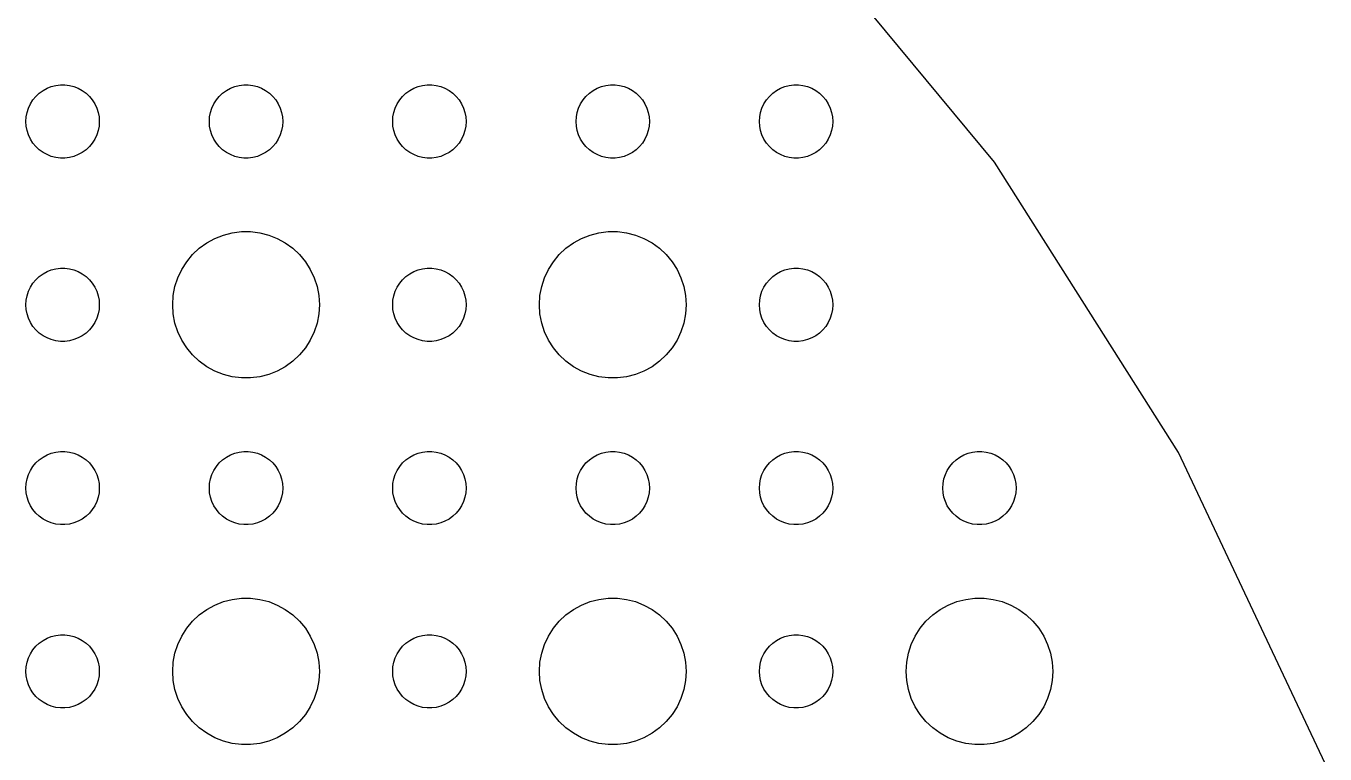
# Model space of a CAD drawing. Header units: metres. Extents: x -112 to 112, y -112 to 112.
# Drawn here: x 51 to 104.1, y 41.6 to 71.4 of the extents above; entities that cross this region are included whole.
import ezdxf

# ---------------------------------------------------------------- set-up
doc = ezdxf.new("R2010")
doc.units = ezdxf.units.M

msp = doc.modelspace()

# ---------------------------------------------------------------- linework, layer by layer
for p, q in [((90.6099, 65.8319), (81.6445, 76.6693)), ((51.4065, 68.5268), (51.5439, 68.6558)), ((51.5439, 68.6558), (51.6963, 68.7665)), ((51.6963, 68.7665), (51.8613, 68.8572)), ((51.8613, 68.8572), (52.0365, 68.9266)), ((52.0365, 68.9266), (52.2189, 68.9734)), ((52.2189, 68.9734), (52.4058, 68.997)), ((52.4058, 68.997), (52.5942, 68.997)), ((52.5942, 68.997), (52.7811, 68.9734)), ((52.7811, 68.9734), (52.9635, 68.9266)), ((52.9635, 68.9266), (53.1387, 68.8572)), ((53.1387, 68.8572), (53.3037, 68.7665)), ((53.3037, 68.7665), (53.4561, 68.6558)), ((53.4561, 68.6558), (53.5934, 68.5268)), ((58.9065, 68.5268), (59.0439, 68.6558)), ((59.0439, 68.6558), (59.1963, 68.7665)), ((59.1963, 68.7665), (59.3613, 68.8572)), ((59.3613, 68.8572), (59.5365, 68.9266)), ((59.5365, 68.9266), (59.7189, 68.9734)), ((59.7189, 68.9734), (59.9058, 68.997)), ((59.9058, 68.997), (60.0942, 68.997)), ((60.0942, 68.997), (60.2811, 68.9734)), ((60.2811, 68.9734), (60.4635, 68.9266)), ((60.4635, 68.9266), (60.6387, 68.8572)), ((60.6387, 68.8572), (60.8037, 68.7665)), ((60.8037, 68.7665), (60.9561, 68.6558)), ((60.9561, 68.6558), (61.0934, 68.5268)), ((66.4065, 68.5268), (66.5439, 68.6558)), ((66.5439, 68.6558), (66.6963, 68.7665)), ((66.6963, 68.7665), (66.8613, 68.8572)), ((66.8613, 68.8572), (67.0365, 68.9266)), ((67.0365, 68.9266), (67.2189, 68.9734)), ((67.2189, 68.9734), (67.4058, 68.997)), ((67.4058, 68.997), (67.5942, 68.997)), ((67.5942, 68.997), (67.7811, 68.9734)), ((67.7811, 68.9734), (67.9635, 68.9266)), ((67.9635, 68.9266), (68.1387, 68.8572)), ((68.1387, 68.8572), (68.3037, 68.7665)), ((68.3037, 68.7665), (68.4561, 68.6558)), ((68.4561, 68.6558), (68.5934, 68.5268)), ((73.9065, 68.5268), (74.0439, 68.6558)), ((74.0439, 68.6558), (74.1963, 68.7665)), ((74.1963, 68.7665), (74.3613, 68.8572)), ((74.3613, 68.8572), (74.5365, 68.9266)), ((74.5365, 68.9266), (74.7189, 68.9734)), ((74.7189, 68.9734), (74.9058, 68.997)), ((74.9058, 68.997), (75.0942, 68.997)), ((75.0942, 68.997), (75.2811, 68.9734)), ((75.2811, 68.9734), (75.4635, 68.9266)), ((75.4635, 68.9266), (75.6387, 68.8572)), ((75.6387, 68.8572), (75.8037, 68.7665)), ((75.8037, 68.7665), (75.9561, 68.6558)), ((75.9561, 68.6558), (76.0934, 68.5268)), ((81.4065, 68.5268), (81.5439, 68.6558)), ((81.5439, 68.6558), (81.6963, 68.7665)), ((81.6963, 68.7665), (81.8613, 68.8572)), ((81.8613, 68.8572), (82.0365, 68.9266)), ((82.0365, 68.9266), (82.2189, 68.9734)), ((82.2189, 68.9734), (82.4058, 68.997)), ((82.4058, 68.997), (82.5942, 68.997)), ((82.5942, 68.997), (82.7811, 68.9734)), ((82.7811, 68.9734), (82.9635, 68.9266)), ((82.9635, 68.9266), (83.1387, 68.8572)), ((83.1387, 68.8572), (83.3037, 68.7665)), ((83.3037, 68.7665), (83.4561, 68.6558)), ((83.4561, 68.6558), (83.5934, 68.5268)), ((51.0471, 67.873), (51.1053, 68.0522)), ((51.1053, 68.0522), (51.1855, 68.2226)), ((51.1855, 68.2226), (51.2865, 68.3817)), ((51.2865, 68.3817), (51.4065, 68.5268)), ((53.5934, 68.5268), (53.7135, 68.3817)), ((53.7135, 68.3817), (53.8145, 68.2226)), ((53.8145, 68.2226), (53.8947, 68.0522)), ((53.8947, 68.0522), (53.9529, 67.873)), ((58.5471, 67.873), (58.6053, 68.0522)), ((58.6053, 68.0522), (58.6855, 68.2226)), ((58.6855, 68.2226), (58.7865, 68.3817)), ((58.7865, 68.3817), (58.9065, 68.5268)), ((61.0934, 68.5268), (61.2135, 68.3817)), ((61.2135, 68.3817), (61.3145, 68.2226)), ((61.3145, 68.2226), (61.3947, 68.0522)), ((61.3947, 68.0522), (61.4529, 67.873)), ((66.0471, 67.873), (66.1053, 68.0522)), ((66.1053, 68.0522), (66.1855, 68.2226)), ((66.1855, 68.2226), (66.2865, 68.3817)), ((66.2865, 68.3817), (66.4065, 68.5268)), ((68.5934, 68.5268), (68.7135, 68.3817)), ((68.7135, 68.3817), (68.8145, 68.2226)), ((68.8145, 68.2226), (68.8947, 68.0522)), ((68.8947, 68.0522), (68.9529, 67.873)), ((73.5471, 67.873), (73.6053, 68.0522)), ((73.6053, 68.0522), (73.6855, 68.2226)), ((73.6855, 68.2226), (73.7865, 68.3817)), ((73.7865, 68.3817), (73.9065, 68.5268)), ((76.0934, 68.5268), (76.2135, 68.3817)), ((76.2135, 68.3817), (76.3145, 68.2226)), ((76.3145, 68.2226), (76.3947, 68.0522)), ((76.3947, 68.0522), (76.4529, 67.873)), ((81.0471, 67.873), (81.1053, 68.0522)), ((81.1053, 68.0522), (81.1855, 68.2226)), ((81.1855, 68.2226), (81.2865, 68.3817)), ((81.2865, 68.3817), (81.4065, 68.5268)), ((83.5934, 68.5268), (83.7135, 68.3817)), ((83.7135, 68.3817), (83.8145, 68.2226)), ((83.8145, 68.2226), (83.8947, 68.0522)), ((83.8947, 68.0522), (83.9529, 67.873)), ((51, 67.5), (51.0118, 67.688)), ((51.0118, 67.312), (51, 67.5)), ((51.0118, 67.688), (51.0471, 67.873)), ((53.9529, 67.873), (53.9882, 67.688)), ((53.9882, 67.688), (54, 67.5)), ((54, 67.5), (53.9882, 67.312)), ((58.5, 67.5), (58.5118, 67.688)), ((58.5118, 67.312), (58.5, 67.5)), ((58.5118, 67.688), (58.5471, 67.873)), ((61.4529, 67.873), (61.4882, 67.688)), ((61.4882, 67.688), (61.5, 67.5)), ((61.5, 67.5), (61.4882, 67.312)), ((66, 67.5), (66.0118, 67.688)), ((66.0118, 67.312), (66, 67.5)), ((66.0118, 67.688), (66.0471, 67.873)), ((68.9529, 67.873), (68.9882, 67.688)), ((68.9882, 67.688), (69, 67.5)), ((69, 67.5), (68.9882, 67.312)), ((73.5, 67.5), (73.5118, 67.688)), ((73.5118, 67.312), (73.5, 67.5)), ((73.5118, 67.688), (73.5471, 67.873)), ((76.4529, 67.873), (76.4882, 67.688)), ((76.4882, 67.688), (76.5, 67.5)), ((76.5, 67.5), (76.4882, 67.312)), ((81, 67.5), (81.0118, 67.688)), ((81.0118, 67.312), (81, 67.5)), ((81.0118, 67.688), (81.0471, 67.873)), ((83.9529, 67.873), (83.9882, 67.688)), ((83.9882, 67.688), (84, 67.5)), ((84, 67.5), (83.9882, 67.312)), ((51.0471, 67.127), (51.0118, 67.312)), ((51.1053, 66.9478), (51.0471, 67.127)), ((53.9529, 67.127), (53.8947, 66.9478)), ((53.9882, 67.312), (53.9529, 67.127)), ((58.5471, 67.127), (58.5118, 67.312)), ((58.6053, 66.9478), (58.5471, 67.127)), ((61.4529, 67.127), (61.3947, 66.9478)), ((61.4882, 67.312), (61.4529, 67.127)), ((66.0471, 67.127), (66.0118, 67.312)), ((66.1053, 66.9478), (66.0471, 67.127)), ((68.9529, 67.127), (68.8947, 66.9478)), ((68.9882, 67.312), (68.9529, 67.127)), ((73.5471, 67.127), (73.5118, 67.312)), ((73.6053, 66.9478), (73.5471, 67.127)), ((76.4529, 67.127), (76.3947, 66.9478)), ((76.4882, 67.312), (76.4529, 67.127)), ((81.0471, 67.127), (81.0118, 67.312)), ((81.1053, 66.9478), (81.0471, 67.127)), ((83.9529, 67.127), (83.8947, 66.9478)), ((83.9882, 67.312), (83.9529, 67.127)), ((51.1855, 66.7774), (51.1053, 66.9478)), ((51.2865, 66.6183), (51.1855, 66.7774)), ((51.4065, 66.4732), (51.2865, 66.6183)), ((51.5439, 66.3442), (51.4065, 66.4732)), ((53.5934, 66.4732), (53.4561, 66.3442)), ((53.7135, 66.6183), (53.5934, 66.4732)), ((53.8145, 66.7774), (53.7135, 66.6183)), ((53.8947, 66.9478), (53.8145, 66.7774)), ((58.6855, 66.7774), (58.6053, 66.9478)), ((58.7865, 66.6183), (58.6855, 66.7774)), ((58.9065, 66.4732), (58.7865, 66.6183)), ((59.0439, 66.3442), (58.9065, 66.4732)), ((61.0934, 66.4732), (60.9561, 66.3442)), ((61.2135, 66.6183), (61.0934, 66.4732)), ((61.3145, 66.7774), (61.2135, 66.6183)), ((61.3947, 66.9478), (61.3145, 66.7774)), ((66.1855, 66.7774), (66.1053, 66.9478)), ((66.2865, 66.6183), (66.1855, 66.7774)), ((66.4065, 66.4732), (66.2865, 66.6183)), ((66.5439, 66.3442), (66.4065, 66.4732)), ((68.5934, 66.4732), (68.4561, 66.3442)), ((68.7135, 66.6183), (68.5934, 66.4732)), ((68.8145, 66.7774), (68.7135, 66.6183)), ((68.8947, 66.9478), (68.8145, 66.7774)), ((73.6855, 66.7774), (73.6053, 66.9478)), ((73.7865, 66.6183), (73.6855, 66.7774)), ((73.9065, 66.4732), (73.7865, 66.6183)), ((74.0439, 66.3442), (73.9065, 66.4732)), ((76.0934, 66.4732), (75.9561, 66.3442)), ((76.2135, 66.6183), (76.0934, 66.4732)), ((76.3145, 66.7774), (76.2135, 66.6183)), ((76.3947, 66.9478), (76.3145, 66.7774)), ((81.1855, 66.7774), (81.1053, 66.9478)), ((81.2865, 66.6183), (81.1855, 66.7774)), ((81.4065, 66.4732), (81.2865, 66.6183)), ((81.5439, 66.3442), (81.4065, 66.4732)), ((83.5934, 66.4732), (83.4561, 66.3442)), ((83.7135, 66.6183), (83.5934, 66.4732)), ((83.8145, 66.7774), (83.7135, 66.6183)), ((83.8947, 66.9478), (83.8145, 66.7774)), ((51.6963, 66.2335), (51.5439, 66.3442)), ((51.8613, 66.1428), (51.6963, 66.2335)), ((52.0365, 66.0734), (51.8613, 66.1428)), ((52.2189, 66.0266), (52.0365, 66.0734)), ((52.4058, 66.003), (52.2189, 66.0266)), ((52.5942, 66.003), (52.4058, 66.003)), ((52.7811, 66.0266), (52.5942, 66.003)), ((52.9635, 66.0734), (52.7811, 66.0266)), ((53.1387, 66.1428), (52.9635, 66.0734)), ((53.3037, 66.2335), (53.1387, 66.1428)), ((53.4561, 66.3442), (53.3037, 66.2335)), ((59.1963, 66.2335), (59.0439, 66.3442)), ((59.3613, 66.1428), (59.1963, 66.2335)), ((59.5365, 66.0734), (59.3613, 66.1428)), ((59.7189, 66.0266), (59.5365, 66.0734)), ((59.9058, 66.003), (59.7189, 66.0266)), ((60.0942, 66.003), (59.9058, 66.003)), ((60.2811, 66.0266), (60.0942, 66.003)), ((60.4635, 66.0734), (60.2811, 66.0266)), ((60.6387, 66.1428), (60.4635, 66.0734)), ((60.8037, 66.2335), (60.6387, 66.1428)), ((60.9561, 66.3442), (60.8037, 66.2335)), ((66.6963, 66.2335), (66.5439, 66.3442)), ((66.8613, 66.1428), (66.6963, 66.2335)), ((67.0365, 66.0734), (66.8613, 66.1428)), ((67.2189, 66.0266), (67.0365, 66.0734)), ((67.4058, 66.003), (67.2189, 66.0266)), ((67.5942, 66.003), (67.4058, 66.003)), ((67.7811, 66.0266), (67.5942, 66.003)), ((67.9635, 66.0734), (67.7811, 66.0266)), ((68.1387, 66.1428), (67.9635, 66.0734)), ((68.3037, 66.2335), (68.1387, 66.1428)), ((68.4561, 66.3442), (68.3037, 66.2335)), ((74.1963, 66.2335), (74.0439, 66.3442)), ((74.3613, 66.1428), (74.1963, 66.2335)), ((74.5365, 66.0734), (74.3613, 66.1428)), ((74.7189, 66.0266), (74.5365, 66.0734)), ((74.9058, 66.003), (74.7189, 66.0266)), ((75.0942, 66.003), (74.9058, 66.003)), ((75.2811, 66.0266), (75.0942, 66.003)), ((75.4635, 66.0734), (75.2811, 66.0266)), ((75.6387, 66.1428), (75.4635, 66.0734)), ((75.8037, 66.2335), (75.6387, 66.1428)), ((75.9561, 66.3442), (75.8037, 66.2335)), ((81.6963, 66.2335), (81.5439, 66.3442)), ((81.8613, 66.1428), (81.6963, 66.2335)), ((82.0365, 66.0734), (81.8613, 66.1428)), ((82.2189, 66.0266), (82.0365, 66.0734)), ((82.4058, 66.003), (82.2189, 66.0266)), ((82.5942, 66.003), (82.4058, 66.003)), ((82.7811, 66.0266), (82.5942, 66.003)), ((82.9635, 66.0734), (82.7811, 66.0266)), ((83.1387, 66.1428), (82.9635, 66.0734)), ((83.3037, 66.2335), (83.1387, 66.1428)), ((83.4561, 66.3442), (83.3037, 66.2335)), ((98.1463, 53.9564), (90.6099, 65.8319)), ((58.3925, 62.533), (58.7227, 62.7145)), ((58.7227, 62.7145), (59.0729, 62.8532)), ((59.0729, 62.8532), (59.4379, 62.9469)), ((59.4379, 62.9469), (59.8116, 62.9941)), ((59.8116, 62.9941), (60.1884, 62.9941)), ((60.1884, 62.9941), (60.5621, 62.9469)), ((60.5621, 62.9469), (60.927, 62.8532)), ((60.927, 62.8532), (61.2773, 62.7145)), ((61.2773, 62.7145), (61.6075, 62.533)), ((73.3925, 62.533), (73.7227, 62.7145)), ((73.7227, 62.7145), (74.073, 62.8532)), ((74.073, 62.8532), (74.4379, 62.9469)), ((74.4379, 62.9469), (74.8116, 62.9941)), ((74.8116, 62.9941), (75.1884, 62.9941)), ((75.1884, 62.9941), (75.5621, 62.9469)), ((75.5621, 62.9469), (75.927, 62.8532)), ((75.927, 62.8532), (76.2773, 62.7145)), ((76.2773, 62.7145), (76.6075, 62.533)), ((57.8131, 62.0536), (58.0877, 62.3115)), ((58.0877, 62.3115), (58.3925, 62.533)), ((61.6075, 62.533), (61.9123, 62.3115)), ((61.9123, 62.3115), (62.1869, 62.0536)), ((72.8131, 62.0536), (73.0877, 62.3115)), ((73.0877, 62.3115), (73.3925, 62.533)), ((76.6075, 62.533), (76.9123, 62.3115)), ((76.9123, 62.3115), (77.1869, 62.0536)), ((57.3711, 61.4453), (57.5729, 61.7634)), ((57.5729, 61.7634), (57.8131, 62.0536)), ((62.1869, 62.0536), (62.427, 61.7634)), ((62.427, 61.7634), (62.6289, 61.4453)), ((72.3711, 61.4453), (72.573, 61.7634)), ((72.573, 61.7634), (72.8131, 62.0536)), ((77.1869, 62.0536), (77.427, 61.7634)), ((77.427, 61.7634), (77.6289, 61.4453)), ((51.4065, 61.0268), (51.5439, 61.1558)), ((51.5439, 61.1558), (51.6963, 61.2665)), ((51.6963, 61.2665), (51.8613, 61.3572)), ((51.8613, 61.3572), (52.0365, 61.4266)), ((52.0365, 61.4266), (52.2189, 61.4734)), ((52.2189, 61.4734), (52.4058, 61.497)), ((52.4058, 61.497), (52.5942, 61.497)), ((52.5942, 61.497), (52.7811, 61.4734)), ((52.7811, 61.4734), (52.9635, 61.4266)), ((52.9635, 61.4266), (53.1387, 61.3572)), ((53.1387, 61.3572), (53.3037, 61.2665)), ((53.3037, 61.2665), (53.4561, 61.1558)), ((53.4561, 61.1558), (53.5934, 61.0268)), ((57.2107, 61.1044), (57.3711, 61.4453)), ((62.6289, 61.4453), (62.7893, 61.1044)), ((66.4065, 61.0268), (66.5439, 61.1558)), ((66.5439, 61.1558), (66.6963, 61.2665)), ((66.6963, 61.2665), (66.8613, 61.3572)), ((66.8613, 61.3572), (67.0365, 61.4266)), ((67.0365, 61.4266), (67.2189, 61.4734)), ((67.2189, 61.4734), (67.4058, 61.497)), ((67.4058, 61.497), (67.5942, 61.497)), ((67.5942, 61.497), (67.7811, 61.4734)), ((67.7811, 61.4734), (67.9635, 61.4266)), ((67.9635, 61.4266), (68.1387, 61.3572)), ((68.1387, 61.3572), (68.3037, 61.2665)), ((68.3037, 61.2665), (68.4561, 61.1558)), ((68.4561, 61.1558), (68.5934, 61.0268)), ((72.2107, 61.1044), (72.3711, 61.4453)), ((77.6289, 61.4453), (77.7893, 61.1044)), ((81.4065, 61.0268), (81.5439, 61.1558)), ((81.5439, 61.1558), (81.6963, 61.2665)), ((81.6963, 61.2665), (81.8613, 61.3572)), ((81.8613, 61.3572), (82.0365, 61.4266)), ((82.0365, 61.4266), (82.2189, 61.4734)), ((82.2189, 61.4734), (82.4058, 61.497)), ((82.4058, 61.497), (82.5942, 61.497)), ((82.5942, 61.497), (82.7811, 61.4734)), ((82.7811, 61.4734), (82.9635, 61.4266)), ((82.9635, 61.4266), (83.1387, 61.3572)), ((83.1387, 61.3572), (83.3037, 61.2665)), ((83.3037, 61.2665), (83.4561, 61.1558)), ((83.4561, 61.1558), (83.5934, 61.0268)), ((51.1053, 60.5522), (51.1855, 60.7226)), ((51.1855, 60.7226), (51.2865, 60.8817)), ((51.2865, 60.8817), (51.4065, 61.0268)), ((53.5934, 61.0268), (53.7135, 60.8817)), ((53.7135, 60.8817), (53.8145, 60.7226)), ((53.8145, 60.7226), (53.8947, 60.5522)), ((57.0237, 60.376), (57.0942, 60.7461)), ((57.0942, 60.7461), (57.2107, 61.1044)), ((62.7893, 61.1044), (62.9057, 60.7461)), ((62.9057, 60.7461), (62.9763, 60.376)), ((66.1053, 60.5522), (66.1855, 60.7226)), ((66.1855, 60.7226), (66.2865, 60.8817)), ((66.2865, 60.8817), (66.4065, 61.0268)), ((68.5934, 61.0268), (68.7135, 60.8817)), ((68.7135, 60.8817), (68.8145, 60.7226)), ((68.8145, 60.7226), (68.8947, 60.5522)), ((72.0237, 60.376), (72.0943, 60.7461)), ((72.0943, 60.7461), (72.2107, 61.1044)), ((77.7893, 61.1044), (77.9057, 60.7461)), ((77.9057, 60.7461), (77.9763, 60.376)), ((81.1053, 60.5522), (81.1855, 60.7226)), ((81.1855, 60.7226), (81.2865, 60.8817)), ((81.2865, 60.8817), (81.4065, 61.0268)), ((83.5934, 61.0268), (83.7135, 60.8817)), ((83.7135, 60.8817), (83.8145, 60.7226)), ((83.8145, 60.7226), (83.8947, 60.5522)), ((51, 60), (51.0118, 60.188)), ((51.0118, 60.188), (51.0471, 60.373)), ((51.0471, 60.373), (51.1053, 60.5522)), ((53.8947, 60.5522), (53.9529, 60.373)), ((53.9529, 60.373), (53.9882, 60.188)), ((53.9882, 60.188), (54, 60)), ((57, 60), (57.0237, 60.376)), ((62.9763, 60.376), (63, 60)), ((66, 60), (66.0118, 60.188)), ((66.0118, 60.188), (66.0471, 60.373)), ((66.0471, 60.373), (66.1053, 60.5522)), ((68.8947, 60.5522), (68.9529, 60.373)), ((68.9529, 60.373), (68.9882, 60.188)), ((68.9882, 60.188), (69, 60)), ((72, 60), (72.0237, 60.376)), ((77.9763, 60.376), (78, 60)), ((81, 60), (81.0118, 60.188)), ((81.0118, 60.188), (81.0471, 60.373)), ((81.0471, 60.373), (81.1053, 60.5522)), ((83.8947, 60.5522), (83.9529, 60.373)), ((83.9529, 60.373), (83.9882, 60.188)), ((83.9882, 60.188), (84, 60)), ((51.0118, 59.812), (51, 60)), ((51.0471, 59.627), (51.0118, 59.812)), ((51.1053, 59.4478), (51.0471, 59.627)), ((53.9529, 59.627), (53.8947, 59.4478)), ((53.9882, 59.812), (53.9529, 59.627)), ((54, 60), (53.9882, 59.812)), ((57.0237, 59.624), (57, 60)), ((57.0942, 59.2539), (57.0237, 59.624)), ((62.9763, 59.624), (62.9057, 59.2539)), ((63, 60), (62.9763, 59.624)), ((66.0118, 59.812), (66, 60)), ((66.0471, 59.627), (66.0118, 59.812)), ((66.1053, 59.4478), (66.0471, 59.627)), ((68.9529, 59.627), (68.8947, 59.4478)), ((68.9882, 59.812), (68.9529, 59.627)), ((69, 60), (68.9882, 59.812)), ((72.0237, 59.624), (72, 60)), ((72.0943, 59.2539), (72.0237, 59.624)), ((77.9763, 59.624), (77.9057, 59.2539)), ((78, 60), (77.9763, 59.624)), ((81.0118, 59.812), (81, 60)), ((81.0471, 59.627), (81.0118, 59.812)), ((81.1053, 59.4478), (81.0471, 59.627)), ((83.9529, 59.627), (83.8947, 59.4478)), ((83.9882, 59.812), (83.9529, 59.627)), ((84, 60), (83.9882, 59.812)), ((51.1855, 59.2774), (51.1053, 59.4478)), ((51.2865, 59.1183), (51.1855, 59.2774)), ((51.4065, 58.9732), (51.2865, 59.1183)), ((53.7135, 59.1183), (53.5934, 58.9732)), ((53.8145, 59.2774), (53.7135, 59.1183)), ((53.8947, 59.4478), (53.8145, 59.2774)), ((57.2107, 58.8956), (57.0942, 59.2539)), ((62.9057, 59.2539), (62.7893, 58.8956)), ((66.1855, 59.2774), (66.1053, 59.4478)), ((66.2865, 59.1183), (66.1855, 59.2774)), ((66.4065, 58.9732), (66.2865, 59.1183)), ((68.7135, 59.1183), (68.5934, 58.9732)), ((68.8145, 59.2774), (68.7135, 59.1183)), ((68.8947, 59.4478), (68.8145, 59.2774)), ((72.2107, 58.8956), (72.0943, 59.2539)), ((77.9057, 59.2539), (77.7893, 58.8956)), ((81.1855, 59.2774), (81.1053, 59.4478)), ((81.2865, 59.1183), (81.1855, 59.2774)), ((81.4065, 58.9732), (81.2865, 59.1183)), ((83.7135, 59.1183), (83.5934, 58.9732)), ((83.8145, 59.2774), (83.7135, 59.1183)), ((83.8947, 59.4478), (83.8145, 59.2774)), ((51.5439, 58.8442), (51.4065, 58.9732)), ((51.6963, 58.7335), (51.5439, 58.8442)), ((51.8613, 58.6428), (51.6963, 58.7335)), ((52.0365, 58.5734), (51.8613, 58.6428)), ((52.2189, 58.5266), (52.0365, 58.5734)), ((52.4058, 58.503), (52.2189, 58.5266)), ((52.5942, 58.503), (52.4058, 58.503)), ((52.7811, 58.5266), (52.5942, 58.503)), ((52.9635, 58.5734), (52.7811, 58.5266)), ((53.1387, 58.6428), (52.9635, 58.5734)), ((53.3037, 58.7335), (53.1387, 58.6428)), ((53.4561, 58.8442), (53.3037, 58.7335)), ((53.5934, 58.9732), (53.4561, 58.8442)), ((57.3711, 58.5547), (57.2107, 58.8956)), ((57.5729, 58.2366), (57.3711, 58.5547)), ((62.6289, 58.5547), (62.427, 58.2366)), ((62.7893, 58.8956), (62.6289, 58.5547)), ((66.5439, 58.8442), (66.4065, 58.9732)), ((66.6963, 58.7335), (66.5439, 58.8442)), ((66.8613, 58.6428), (66.6963, 58.7335)), ((67.0365, 58.5734), (66.8613, 58.6428)), ((67.2189, 58.5266), (67.0365, 58.5734)), ((67.4058, 58.503), (67.2189, 58.5266)), ((67.5942, 58.503), (67.4058, 58.503)), ((67.7811, 58.5266), (67.5942, 58.503)), ((67.9635, 58.5734), (67.7811, 58.5266)), ((68.1387, 58.6428), (67.9635, 58.5734)), ((68.3037, 58.7335), (68.1387, 58.6428)), ((68.4561, 58.8442), (68.3037, 58.7335)), ((68.5934, 58.9732), (68.4561, 58.8442)), ((72.3711, 58.5547), (72.2107, 58.8956)), ((72.573, 58.2366), (72.3711, 58.5547)), ((77.6289, 58.5547), (77.427, 58.2366)), ((77.7893, 58.8956), (77.6289, 58.5547)), ((81.5439, 58.8442), (81.4065, 58.9732)), ((81.6963, 58.7335), (81.5439, 58.8442)), ((81.8613, 58.6428), (81.6963, 58.7335)), ((82.0365, 58.5734), (81.8613, 58.6428)), ((82.2189, 58.5266), (82.0365, 58.5734)), ((82.4058, 58.503), (82.2189, 58.5266)), ((82.5942, 58.503), (82.4058, 58.503)), ((82.7811, 58.5266), (82.5942, 58.503)), ((82.9635, 58.5734), (82.7811, 58.5266)), ((83.1387, 58.6428), (82.9635, 58.5734)), ((83.3037, 58.7335), (83.1387, 58.6428)), ((83.4561, 58.8442), (83.3037, 58.7335)), ((83.5934, 58.9732), (83.4561, 58.8442)), ((57.8131, 57.9464), (57.5729, 58.2366)), ((58.0877, 57.6885), (57.8131, 57.9464)), ((62.1869, 57.9464), (61.9123, 57.6885)), ((62.427, 58.2366), (62.1869, 57.9464)), ((72.8131, 57.9464), (72.573, 58.2366)), ((73.0877, 57.6885), (72.8131, 57.9464)), ((77.1869, 57.9464), (76.9123, 57.6885)), ((77.427, 58.2366), (77.1869, 57.9464)), ((58.3925, 57.467), (58.0877, 57.6885)), ((58.7227, 57.2855), (58.3925, 57.467)), ((61.6075, 57.467), (61.2773, 57.2855)), ((61.9123, 57.6885), (61.6075, 57.467)), ((73.3925, 57.467), (73.0877, 57.6885)), ((73.7227, 57.2855), (73.3925, 57.467)), ((76.6075, 57.467), (76.2773, 57.2855)), ((76.9123, 57.6885), (76.6075, 57.467)), ((59.0729, 57.1468), (58.7227, 57.2855)), ((59.4379, 57.0531), (59.0729, 57.1468)), ((59.8116, 57.0059), (59.4379, 57.0531)), ((60.1884, 57.0059), (59.8116, 57.0059)), ((60.5621, 57.0531), (60.1884, 57.0059)), ((60.927, 57.1468), (60.5621, 57.0531)), ((61.2773, 57.2855), (60.927, 57.1468)), ((74.073, 57.1468), (73.7227, 57.2855)), ((74.4379, 57.0531), (74.073, 57.1468)), ((74.8116, 57.0059), (74.4379, 57.0531)), ((75.1884, 57.0059), (74.8116, 57.0059)), ((75.5621, 57.0531), (75.1884, 57.0059)), ((75.927, 57.1468), (75.5621, 57.0531)), ((76.2773, 57.2855), (75.927, 57.1468)), ((51.5439, 53.6558), (51.6963, 53.7665)), ((51.6963, 53.7665), (51.8613, 53.8572)), ((51.8613, 53.8572), (52.0365, 53.9266)), ((52.0365, 53.9266), (52.2189, 53.9734)), ((52.2189, 53.9734), (52.4058, 53.997)), ((52.4058, 53.997), (52.5942, 53.997)), ((52.5942, 53.997), (52.7811, 53.9734)), ((52.7811, 53.9734), (52.9635, 53.9266)), ((52.9635, 53.9266), (53.1387, 53.8572)), ((53.1387, 53.8572), (53.3037, 53.7665)), ((53.3037, 53.7665), (53.4561, 53.6558)), ((59.0439, 53.6558), (59.1963, 53.7665)), ((59.1963, 53.7665), (59.3613, 53.8572)), ((59.3613, 53.8572), (59.5365, 53.9266)), ((59.5365, 53.9266), (59.7189, 53.9734)), ((59.7189, 53.9734), (59.9058, 53.997)), ((59.9058, 53.997), (60.0942, 53.997)), ((60.0942, 53.997), (60.2811, 53.9734)), ((60.2811, 53.9734), (60.4635, 53.9266)), ((60.4635, 53.9266), (60.6387, 53.8572)), ((60.6387, 53.8572), (60.8037, 53.7665)), ((60.8037, 53.7665), (60.9561, 53.6558)), ((66.5439, 53.6558), (66.6963, 53.7665)), ((66.6963, 53.7665), (66.8613, 53.8572)), ((66.8613, 53.8572), (67.0365, 53.9266)), ((67.0365, 53.9266), (67.2189, 53.9734)), ((67.2189, 53.9734), (67.4058, 53.997)), ((67.4058, 53.997), (67.5942, 53.997)), ((67.5942, 53.997), (67.7811, 53.9734)), ((67.7811, 53.9734), (67.9635, 53.9266)), ((67.9635, 53.9266), (68.1387, 53.8572)), ((68.1387, 53.8572), (68.3037, 53.7665)), ((68.3037, 53.7665), (68.4561, 53.6558)), ((74.0439, 53.6558), (74.1963, 53.7665)), ((74.1963, 53.7665), (74.3613, 53.8572)), ((74.3613, 53.8572), (74.5365, 53.9266)), ((74.5365, 53.9266), (74.7189, 53.9734)), ((74.7189, 53.9734), (74.9058, 53.997)), ((74.9058, 53.997), (75.0942, 53.997)), ((75.0942, 53.997), (75.2811, 53.9734)), ((75.2811, 53.9734), (75.4635, 53.9266)), ((75.4635, 53.9266), (75.6387, 53.8572)), ((75.6387, 53.8572), (75.8037, 53.7665)), ((75.8037, 53.7665), (75.9561, 53.6558)), ((81.5439, 53.6558), (81.6963, 53.7665)), ((81.6963, 53.7665), (81.8613, 53.8572)), ((81.8613, 53.8572), (82.0365, 53.9266)), ((82.0365, 53.9266), (82.2189, 53.9734)), ((82.2189, 53.9734), (82.4058, 53.997)), ((82.4058, 53.997), (82.5942, 53.997)), ((82.5942, 53.997), (82.7811, 53.9734)), ((82.7811, 53.9734), (82.9635, 53.9266)), ((82.9635, 53.9266), (83.1387, 53.8572)), ((83.1387, 53.8572), (83.3037, 53.7665)), ((83.3037, 53.7665), (83.4561, 53.6558)), ((89.0439, 53.6558), (89.1963, 53.7665)), ((89.1963, 53.7665), (89.3613, 53.8572)), ((89.3613, 53.8572), (89.5365, 53.9266)), ((89.5365, 53.9266), (89.7189, 53.9734)), ((89.7189, 53.9734), (89.9058, 53.997)), ((89.9058, 53.997), (90.0942, 53.997)), ((90.0942, 53.997), (90.2811, 53.9734)), ((90.2811, 53.9734), (90.4635, 53.9266)), ((90.4635, 53.9266), (90.6387, 53.8572)), ((90.6387, 53.8572), (90.8037, 53.7665)), ((90.8037, 53.7665), (90.9561, 53.6558)), ((104.135, 41.2299), (98.1463, 53.9564)), ((51.1053, 53.0522), (51.1855, 53.2226)), ((51.1855, 53.2226), (51.2865, 53.3817)), ((51.2865, 53.3817), (51.4065, 53.5268)), ((51.4065, 53.5268), (51.5439, 53.6558)), ((53.4561, 53.6558), (53.5934, 53.5268)), ((53.5934, 53.5268), (53.7135, 53.3817)), ((53.7135, 53.3817), (53.8145, 53.2226)), ((53.8145, 53.2226), (53.8947, 53.0522)), ((58.6053, 53.0522), (58.6855, 53.2226)), ((58.6855, 53.2226), (58.7865, 53.3817)), ((58.7865, 53.3817), (58.9065, 53.5268)), ((58.9065, 53.5268), (59.0439, 53.6558)), ((60.9561, 53.6558), (61.0934, 53.5268)), ((61.0934, 53.5268), (61.2135, 53.3817)), ((61.2135, 53.3817), (61.3145, 53.2226)), ((61.3145, 53.2226), (61.3947, 53.0522)), ((66.1053, 53.0522), (66.1855, 53.2226)), ((66.1855, 53.2226), (66.2865, 53.3817)), ((66.2865, 53.3817), (66.4065, 53.5268)), ((66.4065, 53.5268), (66.5439, 53.6558)), ((68.4561, 53.6558), (68.5934, 53.5268)), ((68.5934, 53.5268), (68.7135, 53.3817)), ((68.7135, 53.3817), (68.8145, 53.2226)), ((68.8145, 53.2226), (68.8947, 53.0522)), ((73.6053, 53.0522), (73.6855, 53.2226)), ((73.6855, 53.2226), (73.7865, 53.3817)), ((73.7865, 53.3817), (73.9065, 53.5268)), ((73.9065, 53.5268), (74.0439, 53.6558)), ((75.9561, 53.6558), (76.0934, 53.5268)), ((76.0934, 53.5268), (76.2135, 53.3817)), ((76.2135, 53.3817), (76.3145, 53.2226)), ((76.3145, 53.2226), (76.3947, 53.0522)), ((81.1053, 53.0522), (81.1855, 53.2226)), ((81.1855, 53.2226), (81.2865, 53.3817)), ((81.2865, 53.3817), (81.4065, 53.5268)), ((81.4065, 53.5268), (81.5439, 53.6558)), ((83.4561, 53.6558), (83.5934, 53.5268)), ((83.5934, 53.5268), (83.7135, 53.3817)), ((83.7135, 53.3817), (83.8145, 53.2226)), ((83.8145, 53.2226), (83.8947, 53.0522)), ((88.6053, 53.0522), (88.6855, 53.2226)), ((88.6855, 53.2226), (88.7865, 53.3817)), ((88.7865, 53.3817), (88.9065, 53.5268)), ((88.9065, 53.5268), (89.0439, 53.6558)), ((90.9561, 53.6558), (91.0934, 53.5268)), ((91.0934, 53.5268), (91.2135, 53.3817)), ((91.2135, 53.3817), (91.3145, 53.2226)), ((91.3145, 53.2226), (91.3947, 53.0522)), ((51, 52.5), (51.0118, 52.688)), ((51.0118, 52.688), (51.0471, 52.873)), ((51.0471, 52.873), (51.1053, 53.0522)), ((53.8947, 53.0522), (53.9529, 52.873)), ((53.9529, 52.873), (53.9882, 52.688)), ((53.9882, 52.688), (54, 52.5)), ((58.5, 52.5), (58.5118, 52.688)), ((58.5118, 52.688), (58.5471, 52.873)), ((58.5471, 52.873), (58.6053, 53.0522)), ((61.3947, 53.0522), (61.4529, 52.873)), ((61.4529, 52.873), (61.4882, 52.688)), ((61.4882, 52.688), (61.5, 52.5)), ((66, 52.5), (66.0118, 52.688)), ((66.0118, 52.688), (66.0471, 52.873)), ((66.0471, 52.873), (66.1053, 53.0522)), ((68.8947, 53.0522), (68.9529, 52.873)), ((68.9529, 52.873), (68.9882, 52.688)), ((68.9882, 52.688), (69, 52.5)), ((73.5, 52.5), (73.5118, 52.688)), ((73.5118, 52.688), (73.5471, 52.873)), ((73.5471, 52.873), (73.6053, 53.0522)), ((76.3947, 53.0522), (76.4529, 52.873)), ((76.4529, 52.873), (76.4882, 52.688)), ((76.4882, 52.688), (76.5, 52.5)), ((81, 52.5), (81.0118, 52.688)), ((81.0118, 52.688), (81.0471, 52.873)), ((81.0471, 52.873), (81.1053, 53.0522)), ((83.8947, 53.0522), (83.9529, 52.873)), ((83.9529, 52.873), (83.9882, 52.688)), ((83.9882, 52.688), (84, 52.5)), ((88.5, 52.5), (88.5118, 52.688)), ((88.5118, 52.688), (88.5471, 52.873)), ((88.5471, 52.873), (88.6053, 53.0522)), ((91.3947, 53.0522), (91.4529, 52.873)), ((91.4529, 52.873), (91.4882, 52.688)), ((91.4882, 52.688), (91.5, 52.5)), ((51.0118, 52.312), (51, 52.5)), ((51.0471, 52.127), (51.0118, 52.312)), ((51.1053, 51.9478), (51.0471, 52.127)), ((53.9529, 52.127), (53.8947, 51.9478)), ((53.9882, 52.312), (53.9529, 52.127)), ((54, 52.5), (53.9882, 52.312)), ((58.5118, 52.312), (58.5, 52.5)), ((58.5471, 52.127), (58.5118, 52.312)), ((58.6053, 51.9478), (58.5471, 52.127)), ((61.4529, 52.127), (61.3947, 51.9478)), ((61.4882, 52.312), (61.4529, 52.127)), ((61.5, 52.5), (61.4882, 52.312)), ((66.0118, 52.312), (66, 52.5)), ((66.0471, 52.127), (66.0118, 52.312)), ((66.1053, 51.9478), (66.0471, 52.127)), ((68.9529, 52.127), (68.8947, 51.9478)), ((68.9882, 52.312), (68.9529, 52.127)), ((69, 52.5), (68.9882, 52.312)), ((73.5118, 52.312), (73.5, 52.5)), ((73.5471, 52.127), (73.5118, 52.312)), ((73.6053, 51.9478), (73.5471, 52.127)), ((76.4529, 52.127), (76.3947, 51.9478)), ((76.4882, 52.312), (76.4529, 52.127)), ((76.5, 52.5), (76.4882, 52.312)), ((81.0118, 52.312), (81, 52.5)), ((81.0471, 52.127), (81.0118, 52.312)), ((81.1053, 51.9478), (81.0471, 52.127)), ((83.9529, 52.127), (83.8947, 51.9478)), ((83.9882, 52.312), (83.9529, 52.127)), ((84, 52.5), (83.9882, 52.312)), ((88.5118, 52.312), (88.5, 52.5)), ((88.5471, 52.127), (88.5118, 52.312)), ((88.6053, 51.9478), (88.5471, 52.127)), ((91.4529, 52.127), (91.3947, 51.9478)), ((91.4882, 52.312), (91.4529, 52.127)), ((91.5, 52.5), (91.4882, 52.312)), ((51.1855, 51.7774), (51.1053, 51.9478)), ((51.2865, 51.6183), (51.1855, 51.7774)), ((51.4065, 51.4732), (51.2865, 51.6183)), ((53.7135, 51.6183), (53.5934, 51.4732)), ((53.8145, 51.7774), (53.7135, 51.6183)), ((53.8947, 51.9478), (53.8145, 51.7774)), ((58.6855, 51.7774), (58.6053, 51.9478)), ((58.7865, 51.6183), (58.6855, 51.7774)), ((58.9065, 51.4732), (58.7865, 51.6183)), ((61.2135, 51.6183), (61.0934, 51.4732)), ((61.3145, 51.7774), (61.2135, 51.6183)), ((61.3947, 51.9478), (61.3145, 51.7774)), ((66.1855, 51.7774), (66.1053, 51.9478)), ((66.2865, 51.6183), (66.1855, 51.7774)), ((66.4065, 51.4732), (66.2865, 51.6183)), ((68.7135, 51.6183), (68.5934, 51.4732)), ((68.8145, 51.7774), (68.7135, 51.6183)), ((68.8947, 51.9478), (68.8145, 51.7774)), ((73.6855, 51.7774), (73.6053, 51.9478)), ((73.7865, 51.6183), (73.6855, 51.7774)), ((73.9065, 51.4732), (73.7865, 51.6183)), ((76.2135, 51.6183), (76.0934, 51.4732)), ((76.3145, 51.7774), (76.2135, 51.6183)), ((76.3947, 51.9478), (76.3145, 51.7774)), ((81.1855, 51.7774), (81.1053, 51.9478)), ((81.2865, 51.6183), (81.1855, 51.7774)), ((81.4065, 51.4732), (81.2865, 51.6183)), ((83.7135, 51.6183), (83.5934, 51.4732)), ((83.8145, 51.7774), (83.7135, 51.6183)), ((83.8947, 51.9478), (83.8145, 51.7774)), ((88.6855, 51.7774), (88.6053, 51.9478)), ((88.7865, 51.6183), (88.6855, 51.7774)), ((88.9065, 51.4732), (88.7865, 51.6183)), ((91.2135, 51.6183), (91.0934, 51.4732)), ((91.3145, 51.7774), (91.2135, 51.6183)), ((91.3947, 51.9478), (91.3145, 51.7774)), ((51.5439, 51.3442), (51.4065, 51.4732)), ((51.6963, 51.2335), (51.5439, 51.3442)), ((51.8613, 51.1428), (51.6963, 51.2335)), ((52.0365, 51.0734), (51.8613, 51.1428)), ((52.2189, 51.0266), (52.0365, 51.0734)), ((52.4058, 51.003), (52.2189, 51.0266)), ((52.7811, 51.0266), (52.5942, 51.003)), ((52.9635, 51.0734), (52.7811, 51.0266)), ((53.1387, 51.1428), (52.9635, 51.0734)), ((53.3037, 51.2335), (53.1387, 51.1428)), ((53.4561, 51.3442), (53.3037, 51.2335)), ((53.5934, 51.4732), (53.4561, 51.3442)), ((59.0439, 51.3442), (58.9065, 51.4732)), ((59.1963, 51.2335), (59.0439, 51.3442)), ((59.3613, 51.1428), (59.1963, 51.2335)), ((59.5365, 51.0734), (59.3613, 51.1428)), ((59.7189, 51.0266), (59.5365, 51.0734)), ((59.9058, 51.003), (59.7189, 51.0266)), ((60.2811, 51.0266), (60.0942, 51.003)), ((60.4635, 51.0734), (60.2811, 51.0266)), ((60.6387, 51.1428), (60.4635, 51.0734)), ((60.8037, 51.2335), (60.6387, 51.1428)), ((60.9561, 51.3442), (60.8037, 51.2335)), ((61.0934, 51.4732), (60.9561, 51.3442)), ((66.5439, 51.3442), (66.4065, 51.4732)), ((66.6963, 51.2335), (66.5439, 51.3442)), ((66.8613, 51.1428), (66.6963, 51.2335)), ((67.0365, 51.0734), (66.8613, 51.1428)), ((67.2189, 51.0266), (67.0365, 51.0734)), ((67.4058, 51.003), (67.2189, 51.0266)), ((67.7811, 51.0266), (67.5942, 51.003)), ((67.9635, 51.0734), (67.7811, 51.0266)), ((68.1387, 51.1428), (67.9635, 51.0734)), ((68.3037, 51.2335), (68.1387, 51.1428)), ((68.4561, 51.3442), (68.3037, 51.2335)), ((68.5934, 51.4732), (68.4561, 51.3442)), ((74.0439, 51.3442), (73.9065, 51.4732)), ((74.1963, 51.2335), (74.0439, 51.3442)), ((74.3613, 51.1428), (74.1963, 51.2335)), ((74.5365, 51.0734), (74.3613, 51.1428)), ((74.7189, 51.0266), (74.5365, 51.0734)), ((74.9058, 51.003), (74.7189, 51.0266)), ((75.2811, 51.0266), (75.0942, 51.003)), ((75.4635, 51.0734), (75.2811, 51.0266)), ((75.6387, 51.1428), (75.4635, 51.0734)), ((75.8037, 51.2335), (75.6387, 51.1428)), ((75.9561, 51.3442), (75.8037, 51.2335)), ((76.0934, 51.4732), (75.9561, 51.3442)), ((81.5439, 51.3442), (81.4065, 51.4732)), ((81.6963, 51.2335), (81.5439, 51.3442)), ((81.8613, 51.1428), (81.6963, 51.2335)), ((82.0365, 51.0734), (81.8613, 51.1428)), ((82.2189, 51.0266), (82.0365, 51.0734)), ((82.4058, 51.003), (82.2189, 51.0266)), ((82.7811, 51.0266), (82.5942, 51.003)), ((82.9635, 51.0734), (82.7811, 51.0266)), ((83.1387, 51.1428), (82.9635, 51.0734)), ((83.3037, 51.2335), (83.1387, 51.1428)), ((83.4561, 51.3442), (83.3037, 51.2335)), ((83.5934, 51.4732), (83.4561, 51.3442)), ((89.0439, 51.3442), (88.9065, 51.4732)), ((89.1963, 51.2335), (89.0439, 51.3442)), ((89.3613, 51.1428), (89.1963, 51.2335)), ((89.5365, 51.0734), (89.3613, 51.1428)), ((89.7189, 51.0266), (89.5365, 51.0734)), ((89.9058, 51.003), (89.7189, 51.0266)), ((90.2811, 51.0266), (90.0942, 51.003)), ((90.4635, 51.0734), (90.2811, 51.0266)), ((90.6387, 51.1428), (90.4635, 51.0734)), ((90.8037, 51.2335), (90.6387, 51.1428)), ((90.9561, 51.3442), (90.8037, 51.2335)), ((91.0934, 51.4732), (90.9561, 51.3442)), ((52.5942, 51.003), (52.4058, 51.003)), ((60.0942, 51.003), (59.9058, 51.003)), ((67.5942, 51.003), (67.4058, 51.003)), ((75.0942, 51.003), (74.9058, 51.003)), ((82.5942, 51.003), (82.4058, 51.003)), ((90.0942, 51.003), (89.9058, 51.003)), ((58.7227, 47.7145), (59.0729, 47.8532)), ((59.0729, 47.8532), (59.4379, 47.9469)), ((59.4379, 47.9469), (59.8116, 47.9941)), ((59.8116, 47.9941), (60.1884, 47.9941)), ((60.1884, 47.9941), (60.5621, 47.9469)), ((60.5621, 47.9469), (60.927, 47.8532)), ((60.927, 47.8532), (61.2773, 47.7145)), ((73.7227, 47.7145), (74.073, 47.8532)), ((74.073, 47.8532), (74.4379, 47.9469)), ((74.4379, 47.9469), (74.8116, 47.9941)), ((74.8116, 47.9941), (75.1884, 47.9941)), ((75.1884, 47.9941), (75.5621, 47.9469)), ((75.5621, 47.9469), (75.927, 47.8532)), ((75.927, 47.8532), (76.2773, 47.7145)), ((88.7227, 47.7145), (89.073, 47.8532)), ((89.073, 47.8532), (89.4379, 47.9469)), ((89.4379, 47.9469), (89.8116, 47.9941)), ((89.8116, 47.9941), (90.1884, 47.9941)), ((90.1884, 47.9941), (90.5621, 47.9469)), ((90.5621, 47.9469), (90.927, 47.8532)), ((90.927, 47.8532), (91.2773, 47.7145)), ((57.8131, 47.0536), (58.0877, 47.3115)), ((58.0877, 47.3115), (58.3925, 47.533)), ((58.3925, 47.533), (58.7227, 47.7145)), ((61.2773, 47.7145), (61.6075, 47.533)), ((61.6075, 47.533), (61.9123, 47.3115)), ((61.9123, 47.3115), (62.1869, 47.0536)), ((72.8131, 47.0536), (73.0877, 47.3115)), ((73.0877, 47.3115), (73.3925, 47.533)), ((73.3925, 47.533), (73.7227, 47.7145)), ((76.2773, 47.7145), (76.6075, 47.533)), ((76.6075, 47.533), (76.9123, 47.3115)), ((76.9123, 47.3115), (77.1869, 47.0536)), ((87.8131, 47.0536), (88.0877, 47.3115)), ((88.0877, 47.3115), (88.3925, 47.533)), ((88.3925, 47.533), (88.7227, 47.7145)), ((91.2773, 47.7145), (91.6075, 47.533)), ((91.6075, 47.533), (91.9123, 47.3115)), ((91.9123, 47.3115), (92.1869, 47.0536)), ((57.3711, 46.4453), (57.5729, 46.7634)), ((57.5729, 46.7634), (57.8131, 47.0536)), ((62.1869, 47.0536), (62.427, 46.7634)), ((62.427, 46.7634), (62.6289, 46.4453)), ((72.3711, 46.4453), (72.573, 46.7634)), ((72.573, 46.7634), (72.8131, 47.0536)), ((77.1869, 47.0536), (77.427, 46.7634)), ((77.427, 46.7634), (77.6289, 46.4453)), ((87.3711, 46.4453), (87.573, 46.7634)), ((87.573, 46.7634), (87.8131, 47.0536)), ((92.1869, 47.0536), (92.427, 46.7634)), ((92.427, 46.7634), (92.6289, 46.4453)), ((51.5439, 46.1558), (51.6963, 46.2665)), ((51.6963, 46.2665), (51.8613, 46.3572)), ((51.8613, 46.3572), (52.0365, 46.4266)), ((52.0365, 46.4266), (52.2189, 46.4734)), ((52.2189, 46.4734), (52.4058, 46.497)), ((52.4058, 46.497), (52.5942, 46.497)), ((52.5942, 46.497), (52.7811, 46.4734)), ((52.7811, 46.4734), (52.9635, 46.4266)), ((52.9635, 46.4266), (53.1387, 46.3572)), ((53.1387, 46.3572), (53.3037, 46.2665)), ((53.3037, 46.2665), (53.4561, 46.1558)), ((57.2107, 46.1044), (57.3711, 46.4453)), ((62.6289, 46.4453), (62.7893, 46.1044)), ((66.5439, 46.1558), (66.6963, 46.2665)), ((66.6963, 46.2665), (66.8613, 46.3572)), ((66.8613, 46.3572), (67.0365, 46.4266)), ((67.0365, 46.4266), (67.2189, 46.4734)), ((67.2189, 46.4734), (67.4058, 46.497)), ((67.4058, 46.497), (67.5942, 46.497)), ((67.5942, 46.497), (67.7811, 46.4734)), ((67.7811, 46.4734), (67.9635, 46.4266)), ((67.9635, 46.4266), (68.1387, 46.3572)), ((68.1387, 46.3572), (68.3037, 46.2665)), ((68.3037, 46.2665), (68.4561, 46.1558)), ((72.2107, 46.1044), (72.3711, 46.4453)), ((77.6289, 46.4453), (77.7893, 46.1044)), ((81.5439, 46.1558), (81.6963, 46.2665)), ((81.6963, 46.2665), (81.8613, 46.3572)), ((81.8613, 46.3572), (82.0365, 46.4266)), ((82.0365, 46.4266), (82.2189, 46.4734)), ((82.2189, 46.4734), (82.4058, 46.497)), ((82.4058, 46.497), (82.5942, 46.497)), ((82.5942, 46.497), (82.7811, 46.4734)), ((82.7811, 46.4734), (82.9635, 46.4266)), ((82.9635, 46.4266), (83.1387, 46.3572)), ((83.1387, 46.3572), (83.3037, 46.2665)), ((83.3037, 46.2665), (83.4561, 46.1558)), ((87.2107, 46.1044), (87.3711, 46.4453)), ((92.6289, 46.4453), (92.7893, 46.1044)), ((51.1053, 45.5522), (51.1855, 45.7226)), ((51.1855, 45.7226), (51.2865, 45.8817)), ((51.2865, 45.8817), (51.4065, 46.0268)), ((51.4065, 46.0268), (51.5439, 46.1558)), ((53.4561, 46.1558), (53.5934, 46.0268)), ((53.5934, 46.0268), (53.7135, 45.8817)), ((53.7135, 45.8817), (53.8145, 45.7226)), ((53.8145, 45.7226), (53.8947, 45.5522)), ((57.0237, 45.376), (57.0942, 45.7461)), ((57.0942, 45.7461), (57.2107, 46.1044)), ((62.7893, 46.1044), (62.9057, 45.7461)), ((62.9057, 45.7461), (62.9763, 45.376)), ((66.1053, 45.5522), (66.1855, 45.7226)), ((66.1855, 45.7226), (66.2865, 45.8817)), ((66.2865, 45.8817), (66.4065, 46.0268)), ((66.4065, 46.0268), (66.5439, 46.1558)), ((68.4561, 46.1558), (68.5934, 46.0268)), ((68.5934, 46.0268), (68.7135, 45.8817)), ((68.7135, 45.8817), (68.8145, 45.7226)), ((68.8145, 45.7226), (68.8947, 45.5522)), ((72.0237, 45.376), (72.0943, 45.7461)), ((72.0943, 45.7461), (72.2107, 46.1044)), ((77.7893, 46.1044), (77.9057, 45.7461)), ((77.9057, 45.7461), (77.9763, 45.376)), ((81.1053, 45.5522), (81.1855, 45.7226)), ((81.1855, 45.7226), (81.2865, 45.8817)), ((81.2865, 45.8817), (81.4065, 46.0268)), ((81.4065, 46.0268), (81.5439, 46.1558)), ((83.4561, 46.1558), (83.5934, 46.0268)), ((83.5934, 46.0268), (83.7135, 45.8817)), ((83.7135, 45.8817), (83.8145, 45.7226)), ((83.8145, 45.7226), (83.8947, 45.5522)), ((87.0237, 45.376), (87.0943, 45.7461)), ((87.0943, 45.7461), (87.2107, 46.1044)), ((92.7893, 46.1044), (92.9057, 45.7461)), ((92.9057, 45.7461), (92.9763, 45.376)), ((51, 45), (51.0118, 45.188)), ((51.0118, 45.188), (51.0471, 45.373)), ((51.0471, 45.373), (51.1053, 45.5522)), ((53.8947, 45.5522), (53.9529, 45.373)), ((53.9529, 45.373), (53.9882, 45.188)), ((53.9882, 45.188), (54, 45)), ((57, 45), (57.0237, 45.376)), ((62.9763, 45.376), (63, 45)), ((66, 45), (66.0118, 45.188)), ((66.0118, 45.188), (66.0471, 45.373)), ((66.0471, 45.373), (66.1053, 45.5522)), ((68.8947, 45.5522), (68.9529, 45.373)), ((68.9529, 45.373), (68.9882, 45.188)), ((68.9882, 45.188), (69, 45)), ((72, 45), (72.0237, 45.376)), ((77.9763, 45.376), (78, 45)), ((81, 45), (81.0118, 45.188)), ((81.0118, 45.188), (81.0471, 45.373)), ((81.0471, 45.373), (81.1053, 45.5522)), ((83.8947, 45.5522), (83.9529, 45.373)), ((83.9529, 45.373), (83.9882, 45.188)), ((83.9882, 45.188), (84, 45)), ((87, 45), (87.0237, 45.376)), ((92.9763, 45.376), (93, 45)), ((51.0118, 44.812), (51, 45)), ((51.0471, 44.627), (51.0118, 44.812)), ((53.9882, 44.812), (53.9529, 44.627)), ((54, 45), (53.9882, 44.812)), ((57.0237, 44.624), (57, 45)), ((63, 45), (62.9763, 44.624)), ((66.0118, 44.812), (66, 45)), ((66.0471, 44.627), (66.0118, 44.812)), ((68.9882, 44.812), (68.9529, 44.627)), ((69, 45), (68.9882, 44.812)), ((72.0237, 44.624), (72, 45)), ((78, 45), (77.9763, 44.624)), ((81.0118, 44.812), (81, 45)), ((81.0471, 44.627), (81.0118, 44.812)), ((83.9882, 44.812), (83.9529, 44.627)), ((84, 45), (83.9882, 44.812)), ((87.0237, 44.624), (87, 45)), ((93, 45), (92.9763, 44.624)), ((51.1053, 44.4478), (51.0471, 44.627)), ((51.1855, 44.2774), (51.1053, 44.4478)), ((51.2865, 44.1183), (51.1855, 44.2774)), ((51.4065, 43.9732), (51.2865, 44.1183)), ((53.7135, 44.1183), (53.5934, 43.9732)), ((53.8145, 44.2774), (53.7135, 44.1183)), ((53.8947, 44.4478), (53.8145, 44.2774)), ((53.9529, 44.627), (53.8947, 44.4478)), ((57.0942, 44.2539), (57.0237, 44.624)), ((57.2107, 43.8956), (57.0942, 44.2539)), ((62.9057, 44.2539), (62.7893, 43.8956)), ((62.9763, 44.624), (62.9057, 44.2539)), ((66.1053, 44.4478), (66.0471, 44.627)), ((66.1855, 44.2774), (66.1053, 44.4478)), ((66.2865, 44.1183), (66.1855, 44.2774)), ((66.4065, 43.9732), (66.2865, 44.1183)), ((68.7135, 44.1183), (68.5934, 43.9732)), ((68.8145, 44.2774), (68.7135, 44.1183)), ((68.8947, 44.4478), (68.8145, 44.2774)), ((68.9529, 44.627), (68.8947, 44.4478)), ((72.0943, 44.2539), (72.0237, 44.624)), ((72.2107, 43.8956), (72.0943, 44.2539)), ((77.9057, 44.2539), (77.7893, 43.8956)), ((77.9763, 44.624), (77.9057, 44.2539)), ((81.1053, 44.4478), (81.0471, 44.627)), ((81.1855, 44.2774), (81.1053, 44.4478)), ((81.2865, 44.1183), (81.1855, 44.2774)), ((81.4065, 43.9732), (81.2865, 44.1183)), ((83.7135, 44.1183), (83.5934, 43.9732)), ((83.8145, 44.2774), (83.7135, 44.1183)), ((83.8947, 44.4478), (83.8145, 44.2774)), ((83.9529, 44.627), (83.8947, 44.4478)), ((87.0943, 44.2539), (87.0237, 44.624)), ((87.2107, 43.8956), (87.0943, 44.2539)), ((92.9057, 44.2539), (92.7893, 43.8956)), ((92.9763, 44.624), (92.9057, 44.2539)), ((51.5439, 43.8442), (51.4065, 43.9732)), ((51.6963, 43.7335), (51.5439, 43.8442)), ((51.8613, 43.6428), (51.6963, 43.7335)), ((52.0365, 43.5734), (51.8613, 43.6428)), ((52.2189, 43.5266), (52.0365, 43.5734)), ((52.9635, 43.5734), (52.7811, 43.5266)), ((53.1387, 43.6428), (52.9635, 43.5734)), ((53.3037, 43.7335), (53.1387, 43.6428)), ((53.4561, 43.8442), (53.3037, 43.7335)), ((53.5934, 43.9732), (53.4561, 43.8442)), ((57.3711, 43.5547), (57.2107, 43.8956)), ((62.7893, 43.8956), (62.6289, 43.5547)), ((66.5439, 43.8442), (66.4065, 43.9732)), ((66.6963, 43.7335), (66.5439, 43.8442)), ((66.8613, 43.6428), (66.6963, 43.7335)), ((67.0365, 43.5734), (66.8613, 43.6428)), ((67.2189, 43.5266), (67.0365, 43.5734)), ((67.9635, 43.5734), (67.7811, 43.5266)), ((68.1387, 43.6428), (67.9635, 43.5734)), ((68.3037, 43.7335), (68.1387, 43.6428)), ((68.4561, 43.8442), (68.3037, 43.7335)), ((68.5934, 43.9732), (68.4561, 43.8442)), ((72.3711, 43.5547), (72.2107, 43.8956)), ((77.7893, 43.8956), (77.6289, 43.5547)), ((81.5439, 43.8442), (81.4065, 43.9732)), ((81.6963, 43.7335), (81.5439, 43.8442)), ((81.8613, 43.6428), (81.6963, 43.7335)), ((82.0365, 43.5734), (81.8613, 43.6428)), ((82.2189, 43.5266), (82.0365, 43.5734)), ((82.9635, 43.5734), (82.7811, 43.5266)), ((83.1387, 43.6428), (82.9635, 43.5734)), ((83.3037, 43.7335), (83.1387, 43.6428)), ((83.4561, 43.8442), (83.3037, 43.7335)), ((83.5934, 43.9732), (83.4561, 43.8442)), ((87.3711, 43.5547), (87.2107, 43.8956)), ((92.7893, 43.8956), (92.6289, 43.5547)), ((52.4058, 43.503), (52.2189, 43.5266)), ((52.5942, 43.503), (52.4058, 43.503)), ((52.7811, 43.5266), (52.5942, 43.503)), ((57.5729, 43.2366), (57.3711, 43.5547)), ((57.8131, 42.9464), (57.5729, 43.2366)), ((62.427, 43.2366), (62.1869, 42.9464)), ((62.6289, 43.5547), (62.427, 43.2366)), ((67.4058, 43.503), (67.2189, 43.5266)), ((67.5942, 43.503), (67.4058, 43.503)), ((67.7811, 43.5266), (67.5942, 43.503)), ((72.573, 43.2366), (72.3711, 43.5547)), ((72.8131, 42.9464), (72.573, 43.2366)), ((77.427, 43.2366), (77.1869, 42.9464)), ((77.6289, 43.5547), (77.427, 43.2366)), ((82.4058, 43.503), (82.2189, 43.5266)), ((82.5942, 43.503), (82.4058, 43.503)), ((82.7811, 43.5266), (82.5942, 43.503)), ((87.573, 43.2366), (87.3711, 43.5547)), ((87.8131, 42.9464), (87.573, 43.2366)), ((92.427, 43.2366), (92.1869, 42.9464)), ((92.6289, 43.5547), (92.427, 43.2366)), ((58.0877, 42.6885), (57.8131, 42.9464)), ((58.3925, 42.467), (58.0877, 42.6885)), ((61.9123, 42.6885), (61.6075, 42.467)), ((62.1869, 42.9464), (61.9123, 42.6885)), ((73.0877, 42.6885), (72.8131, 42.9464)), ((73.3925, 42.467), (73.0877, 42.6885)), ((76.9123, 42.6885), (76.6075, 42.467)), ((77.1869, 42.9464), (76.9123, 42.6885)), ((88.0877, 42.6885), (87.8131, 42.9464)), ((88.3925, 42.467), (88.0877, 42.6885)), ((91.9123, 42.6885), (91.6075, 42.467)), ((92.1869, 42.9464), (91.9123, 42.6885)), ((58.7227, 42.2855), (58.3925, 42.467)), ((59.0729, 42.1468), (58.7227, 42.2855)), ((59.4379, 42.0531), (59.0729, 42.1468)), ((59.8116, 42.0059), (59.4379, 42.0531)), ((60.1884, 42.0059), (59.8116, 42.0059)), ((60.5621, 42.0531), (60.1884, 42.0059)), ((60.927, 42.1468), (60.5621, 42.0531)), ((61.2773, 42.2855), (60.927, 42.1468)), ((61.6075, 42.467), (61.2773, 42.2855)), ((73.7227, 42.2855), (73.3925, 42.467)), ((74.073, 42.1468), (73.7227, 42.2855)), ((74.4379, 42.0531), (74.073, 42.1468)), ((74.8116, 42.0059), (74.4379, 42.0531)), ((75.1884, 42.0059), (74.8116, 42.0059)), ((75.5621, 42.0531), (75.1884, 42.0059)), ((75.927, 42.1468), (75.5621, 42.0531)), ((76.2773, 42.2855), (75.927, 42.1468)), ((76.6075, 42.467), (76.2773, 42.2855)), ((88.7227, 42.2855), (88.3925, 42.467)), ((89.073, 42.1468), (88.7227, 42.2855)), ((89.4379, 42.0531), (89.073, 42.1468)), ((89.8116, 42.0059), (89.4379, 42.0531)), ((90.1884, 42.0059), (89.8116, 42.0059)), ((90.5621, 42.0531), (90.1884, 42.0059)), ((90.927, 42.1468), (90.5621, 42.0531)), ((91.2773, 42.2855), (90.927, 42.1468)), ((91.6075, 42.467), (91.2773, 42.2855))]:
    msp.add_line(p, q)

doc.saveas('drawing.dxf')
